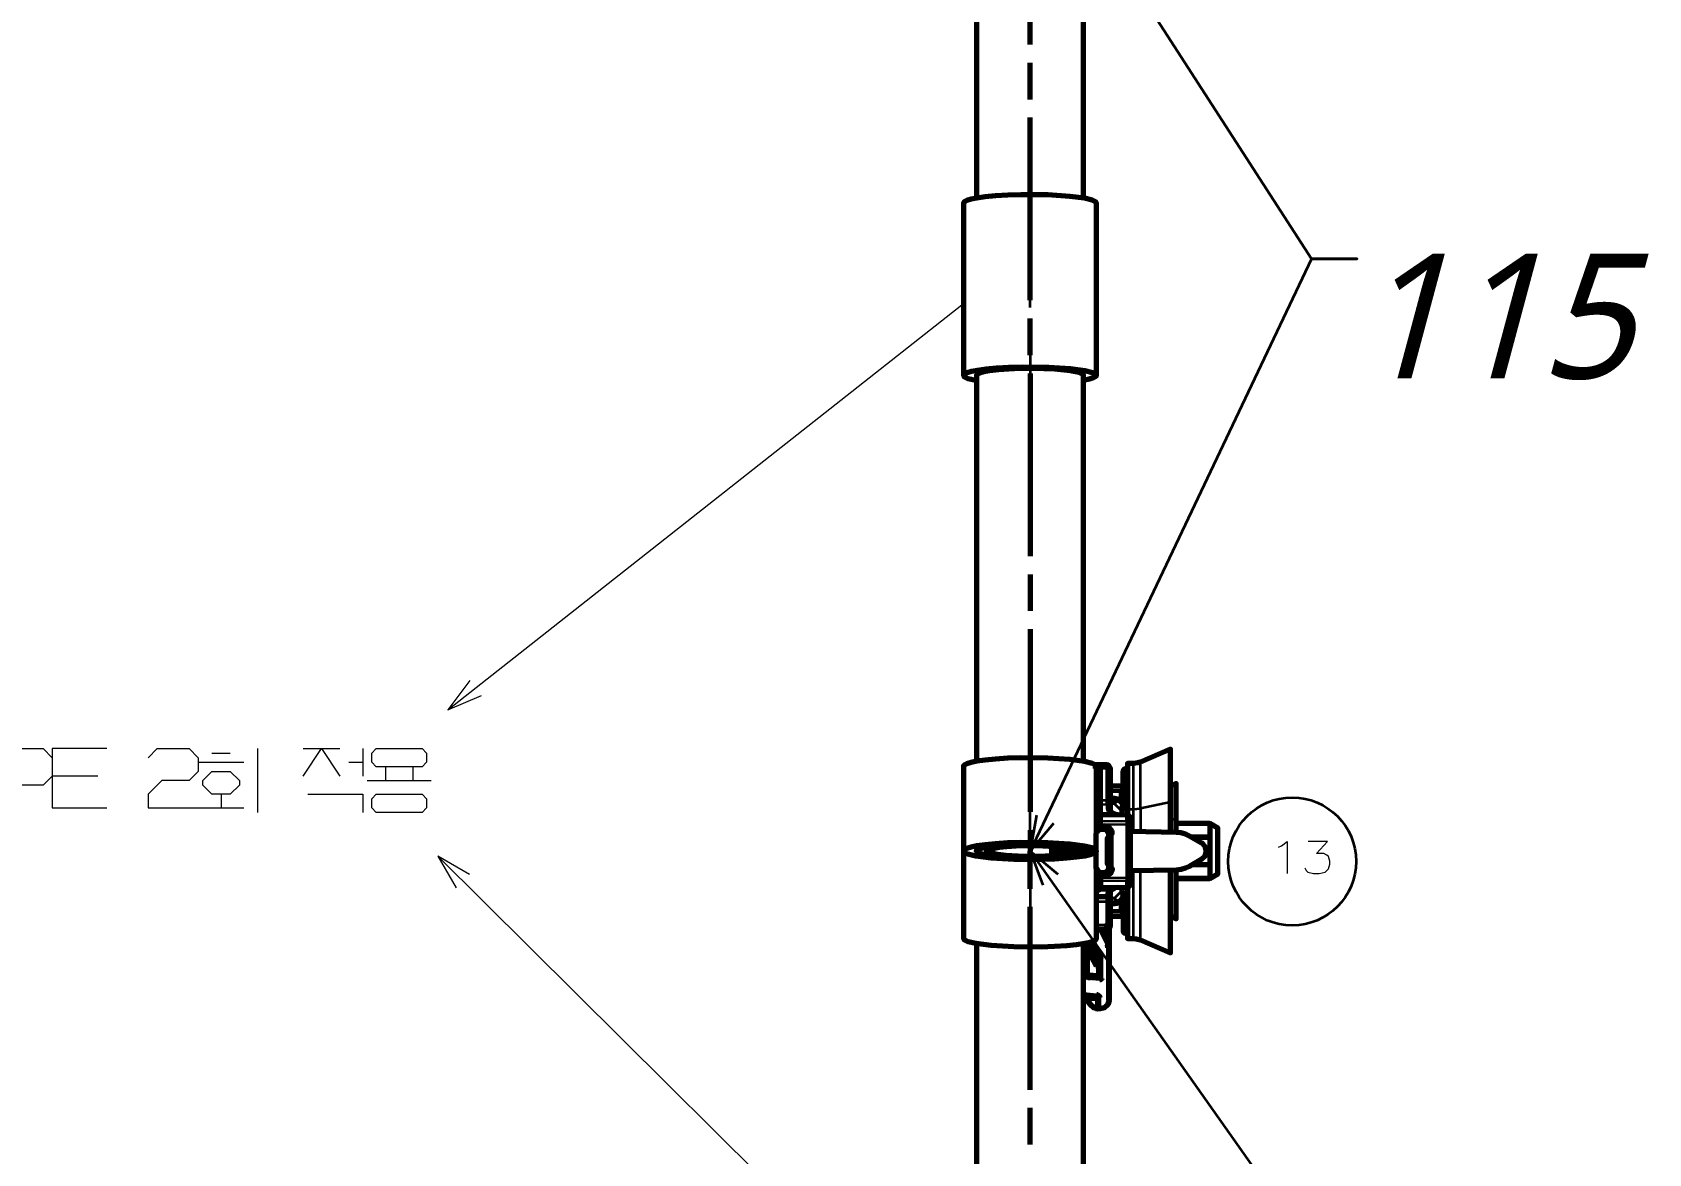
# Model space of a CAD drawing. Header units: millimetres. Extents: x 0 to 174, y 0 to 33.
# Drawn here: x 44.47 to 47.954, y 10.556 to 12.972 of the extents above; entities that cross this region are included whole.
import ezdxf

# ---------------------------------------------------------------- set-up
doc = ezdxf.new("R2010")
doc.units = ezdxf.units.MM
doc.layers.add('PDF_Geomertry', color=7, linetype='Continuous', true_color=0x405f80)
doc.layers.add('PDF_Text', color=7, linetype='Continuous')
doc.styles.add('PDF Lucida Handwriting Italic', font='')
doc.styles.get('PDF Lucida Handwriting Italic').set_extended_font_data('Lucida Handwriting', italic=True)

msp = doc.modelspace()

# ---------------------------------------------------------------- linework, layer by layer
at = {"layer": 'PDF_Geomertry', "color": 18, "lineweight": 35, "true_color": 0x260000}
for points in [[(46.6208, 13.4233), (47.2274, 12.4838), (47.3257, 12.4838), (47.2274, 12.4838), (46.6208, 11.2076), (47.2671, 10.2922), (47.3656, 10.2922), (47.2671, 10.2922), (46.6208, 8.9193)], [(46.6208, 12.9454), (46.6208, 13.3392)], [(46.6208, 12.8274), (46.6208, 12.906)], [(46.6208, 12.3942), (46.6208, 12.7879)], [(46.6208, 12.4968), (46.6208, 12.7674)], [(46.6208, 12.3788), (46.6208, 12.4575)], [(46.6208, 12.2761), (46.6208, 12.3549)], [(46.6208, 12.3393), (46.6208, 12.0689)], [(46.6208, 12.2368), (46.6208, 11.8431)], [(46.6208, 11.8036), (46.6208, 11.725)], [(46.6208, 11.6856), (46.6208, 11.2918)], [(46.6208, 11.3776), (46.6208, 11.5539)], [(46.6208, 11.1921), (46.6208, 11.3704)], [(46.6208, 11.2446), (46.6208, 11.3636)], [(46.6208, 11.2594), (46.6208, 11.3382)], [(46.635, 11.2851), (46.6208, 11.2076), (46.6718, 11.2676)], [(46.6208, 11.2525), (46.6208, 11.1738)], [(46.6208, 11.2201), (46.6208, 11.0439)], [(46.6813, 11.1574), (46.6208, 11.2076), (46.6481, 11.1338)], [(46.6208, 11.1265), (46.6208, 11.2051)], [(46.6208, 11.1528), (46.6208, 11.074)], [(46.6208, 11.1344), (46.6208, 11.0508)], [(46.6208, 10.6933), (46.6208, 11.0871)], [(46.6208, 11.0346), (46.6208, 10.8563)], [(46.6208, 10.5753), (46.6208, 10.654)]]:
    msp.add_lwpolyline(points, dxfattribs=at)
at = {"layer": 'PDF_Geomertry', "color": 3, "lineweight": 70}
for points in [[(46.6208, 12.9454), (46.6208, 13.3392)], [(46.6208, 12.8272), (46.6208, 12.906)], [(46.6208, 12.3942), (46.6208, 12.7879)], [(46.6208, 12.2761), (46.6208, 12.3549)], [(46.6208, 12.2368), (46.6208, 11.8431)], [(46.6208, 11.8036), (46.6208, 11.7249)], [(46.6208, 11.6856), (46.6208, 11.2918)], [(46.6208, 11.2525), (46.6208, 11.2076)]]:
    msp.add_lwpolyline(points, dxfattribs=at)
at = {"layer": 'PDF_Geomertry', "lineweight": 70}
for points in [[(46.7363, 12.6143), (46.7363, 13.2478), (46.7361, 13.2485), (46.7358, 13.2492), (46.7342, 13.2506), (46.7265, 13.2538), (46.7083, 13.2575), (46.6746, 13.2608), (46.6265, 13.2626), (46.6001, 13.2624), (46.5746, 13.2614), (46.5526, 13.2597), (46.5337, 13.2575), (46.5211, 13.2553), (46.5119, 13.2528), (46.5076, 13.2508), (46.5058, 13.2493), (46.5053, 13.2478), (46.5053, 12.6143)], [(46.7639, 12.2326), (46.7639, 12.6036), (46.7637, 12.6043), (46.7633, 12.605), (46.7618, 12.6065), (46.7547, 12.61), (46.7379, 12.614), (46.7064, 12.6182), (46.6589, 12.6212), (46.6013, 12.6217), (46.5726, 12.6208), (46.5461, 12.6192), (46.5242, 12.6171), (46.5058, 12.6144), (46.4936, 12.6119), (46.4847, 12.6093), (46.4804, 12.6071), (46.4783, 12.6053), (46.4776, 12.6036), (46.4776, 12.2326), (46.4785, 12.2344), (46.4807, 12.2364), (46.4853, 12.2385), (46.4946, 12.2413), (46.5072, 12.2438), (46.526, 12.2464), (46.5482, 12.2485), (46.575, 12.25), (46.6039, 12.2508), (46.6613, 12.2501), (46.7082, 12.2471), (46.7389, 12.2429), (46.7551, 12.2389), (46.7621, 12.2356), (46.7635, 12.234), (46.7637, 12.2332), (46.7639, 12.2325), (46.7636, 12.2318), (46.7632, 12.231), (46.7613, 12.2292), (46.7571, 12.2269), (46.7483, 12.2243), (46.7363, 12.2218)], [(46.4776, 12.2326), (46.4778, 12.2319), (46.4782, 12.2311), (46.4797, 12.2296), (46.4868, 12.2261), (46.5036, 12.2221), (46.5053, 12.2218)], [(46.7363, 11.4008), (46.7363, 12.2326), (46.7361, 12.2333), (46.7358, 12.234), (46.7342, 12.2354), (46.7265, 12.2386), (46.7083, 12.2422), (46.6746, 12.2457), (46.6265, 12.2474), (46.6001, 12.2472), (46.5746, 12.2462), (46.5526, 12.2446), (46.5337, 12.2424), (46.5211, 12.2401), (46.5119, 12.2376), (46.5076, 12.2356), (46.5058, 12.2342), (46.5053, 12.2326), (46.5053, 11.4008)], [(46.7639, 11.2457), (46.7639, 11.39), (46.7637, 11.3908), (46.7633, 11.3915), (46.7618, 11.3931), (46.7547, 11.3965), (46.7379, 11.4006), (46.7064, 11.4047), (46.6589, 11.4078), (46.6013, 11.4082), (46.5726, 11.4074), (46.5461, 11.4057), (46.5242, 11.4036), (46.5058, 11.401), (46.4936, 11.3985), (46.4847, 11.3957), (46.4804, 11.3936), (46.4783, 11.3918), (46.4776, 11.39), (46.4776, 11.2076), (46.4776, 11.019), (46.4778, 11.0183), (46.4782, 11.0175), (46.4797, 11.0161), (46.4869, 11.0128), (46.5043, 11.0088), (46.5368, 11.0046), (46.5857, 11.0018), (46.6446, 11.0015), (46.6733, 11.0025), (46.6999, 11.0042), (46.7211, 11.0064), (46.7388, 11.009), (46.7501, 11.0114), (46.7582, 11.014), (46.7619, 11.0161), (46.7633, 11.0175), (46.7639, 11.019), (46.7639, 11.1697)], [(46.9238, 11.2481), (46.9238, 11.3128), (46.9238, 11.4269), (46.8589, 11.3994), (46.8532, 11.3975), (46.8435, 11.3963), (46.831, 11.3963), (46.831, 11.2981), (46.831, 11.2858)], [(46.7561, 11.3931), (46.7685, 11.3931), (46.7724, 11.3931)], [(46.7717, 11.3908), (46.7714, 11.3908), (46.7561, 11.3908)], [(46.7729, 11.2888), (46.7729, 11.3083), (46.7729, 11.3176), (46.7729, 11.3853), (46.7729, 11.3931), (46.7618, 11.3931)], [(46.7864, 11.2993), (46.7893, 11.2988), (46.7918, 11.2971), (46.7936, 11.2947), (46.7942, 11.2919), (46.7942, 11.3008), (46.7942, 11.3175), (46.7942, 11.3853), (46.7897, 11.3924), (46.7863, 11.3931), (46.7729, 11.3931)], [(46.7942, 11.3479), (46.8168, 11.3479), (46.8178, 11.3481), (46.8186, 11.3483), (46.8194, 11.3488), (46.8203, 11.3494), (46.8208, 11.3501), (46.8215, 11.3519), (46.8217, 11.3529), (46.8217, 11.3799), (46.8231, 11.3833), (46.8256, 11.3847), (46.8267, 11.3849), (46.831, 11.3849)], [(46.8267, 11.3849), (46.8242, 11.3842), (46.8224, 11.3824), (46.8217, 11.3799), (46.8217, 11.3799), (46.8218, 11.3799), (46.8218, 11.3797), (46.8219, 11.3775), (46.8224, 11.3592), (46.8231, 11.2926)], [(46.8258, 11.3844), (46.8239, 11.384)], [(46.8172, 11.3456), (46.8172, 11.3469), (46.8172, 11.3471), (46.8172, 11.3471)], [(46.8222, 11.3026), (46.8222, 11.3024), (46.8222, 11.3349), (46.8174, 11.3349), (46.8174, 11.3164), (46.8207, 11.3099), (46.82, 11.3081), (46.82, 11.3074), (46.8204, 11.3064), (46.8218, 11.3044), (46.8222, 11.3024), (46.8219, 11.3063), (46.8207, 11.3099)], [(46.8222, 11.349), (46.8221, 11.3519), (46.8221, 11.3519)], [(46.8222, 11.3349), (46.8222, 11.3417)], [(46.9358, 11.2478), (46.9358, 11.2775), (46.9358, 11.3533), (46.9238, 11.3471)], [(46.7864, 11.3175), (46.7942, 11.3175)], [(46.7864, 11.3082), (46.7903, 11.3072), (46.7931, 11.3044), (46.7942, 11.3008)], [(46.8024, 11.2879), (46.7968, 11.2908)], [(46.8219, 11.2961), (46.8219, 11.3014), (46.8219, 11.3017), (46.8218, 11.3028), (46.821, 11.305), (46.8201, 11.3058), (46.82, 11.3054), (46.816, 11.2961)], [(46.7636, 11.259), (46.7685, 11.2613), (46.7728, 11.2618), (46.7728, 11.255), (46.7726, 11.254), (46.7726, 11.2539)], [(46.7729, 11.2864), (46.7639, 11.2863)], [(46.7729, 11.2618), (46.7729, 11.2658), (46.7729, 11.2728), (46.7729, 11.285), (46.7729, 11.2864), (46.8297, 11.2854), (46.8297, 11.2842), (46.8336, 11.2832), (46.8364, 11.2806), (46.8375, 11.2771)], [(46.7729, 11.1289), (46.8297, 11.13), (46.8336, 11.131), (46.8364, 11.1339), (46.8375, 11.1378), (46.8375, 11.1382), (46.8375, 11.1503), (46.8375, 11.2651), (46.8375, 11.2771), (46.8375, 11.2775), (46.8368, 11.2806), (46.8351, 11.2831), (46.8326, 11.2849), (46.8297, 11.2854)], [(46.7904, 11.2451), (46.7914, 11.2451), (46.7981, 11.2451), (46.7975, 11.2494), (46.7958, 11.2536), (46.7931, 11.2571), (46.7896, 11.2597), (46.7856, 11.2613), (46.7814, 11.2618), (46.7815, 11.2546), (46.7815, 11.254), (46.7815, 11.2539)], [(46.81, 11.2858), (46.8043, 11.2865), (46.7988, 11.2883)], [(46.8072, 11.286), (46.8031, 11.2875)], [(46.8374, 11.2775), (46.8372, 11.279)], [(47.0083, 11.2667), (47.0083, 11.1486), (46.9358, 11.1486), (47.0083, 11.1486), (47.0254, 11.1585), (47.0254, 11.2569), (47.0083, 11.2667), (46.9358, 11.2667)], [(46.7637, 11.1703), (46.7637, 11.2451)], [(46.7639, 11.1703), (46.7681, 11.1628), (46.7726, 11.1614), (46.7815, 11.1614), (46.789, 11.1656), (46.7904, 11.1703), (46.7904, 11.1778), (46.7894, 11.1789), (46.7878, 11.179), (46.7878, 11.2364), (46.7894, 11.2365), (46.7904, 11.2375), (46.7904, 11.2451), (46.7863, 11.2526), (46.7815, 11.2539), (46.7726, 11.2539), (46.7651, 11.2497), (46.7639, 11.2451)], [(46.7904, 11.1778), (46.7904, 11.1779), (46.7904, 11.1782), (46.7904, 11.2372), (46.7904, 11.2375)], [(46.8375, 11.1658), (46.9365, 11.1675), (46.9463, 11.1685), (46.9557, 11.1711), (46.9644, 11.1753), (46.9915, 11.191), (46.9983, 11.1976), (47.0013, 11.2067), (46.9993, 11.2161), (46.9932, 11.2233), (46.9915, 11.2244), (46.9644, 11.24), (46.9556, 11.2442), (46.9461, 11.2468), (46.9365, 11.2478), (46.8375, 11.2496)], [(46.9712, 11.2361), (47.0083, 11.2376), (46.9889, 11.2374), (46.9694, 11.2372)], [(46.7726, 11.1614), (46.7726, 11.1614), (46.7728, 11.1608), (46.7728, 11.1536), (46.7686, 11.154), (46.7631, 11.1567)], [(46.7729, 11.1536), (46.7729, 11.1496), (46.7729, 11.1425), (46.7729, 11.1303), (46.7729, 11.1289), (46.7639, 11.1292)], [(46.7904, 11.1703), (46.7981, 11.1703), (46.7976, 11.1661), (46.796, 11.1621), (46.7933, 11.1586), (46.7899, 11.1558), (46.7858, 11.1542), (46.7814, 11.1536), (46.7815, 11.1604), (46.7815, 11.1613), (46.7815, 11.1614)], [(46.7894, 11.1789), (46.7897, 11.1788), (46.7903, 11.1788), (46.7904, 11.1782)], [(46.831, 11.1286), (46.831, 11.0192), (46.8435, 11.0192), (46.8494, 11.0186), (46.8589, 11.016), (46.9238, 10.9883), (46.9238, 11.1674)], [(46.9238, 11.0682), (46.9358, 11.0619), (46.9358, 11.1675)], [(46.9712, 11.1793), (47.0083, 11.1778), (46.9889, 11.1779), (46.9694, 11.1782)], [(46.7639, 11.1257), (46.7729, 11.1256), (46.7639, 11.1208)], [(46.7639, 11.1094), (46.7864, 11.1097), (46.7886, 11.1101), (46.7926, 11.1128), (46.7942, 11.1172)], [(46.7729, 11.1265), (46.7729, 11.1256), (46.7968, 11.126), (46.8004, 11.1264)], [(46.7864, 11.1075), (46.7893, 11.1082), (46.7918, 11.1097), (46.7936, 11.1121), (46.7942, 11.1149), (46.7942, 11.1172), (46.7942, 11.1238), (46.7931, 11.1201), (46.7903, 11.1175), (46.7864, 11.1164)], [(46.7967, 11.1244), (46.8004, 11.1264), (46.8024, 11.1275)], [(46.7988, 11.1271), (46.8043, 11.1289), (46.81, 11.1296)], [(46.8201, 11.1094), (46.8215, 11.1114), (46.8219, 11.1138), (46.8219, 11.1138), (46.8219, 11.1192)], [(46.8231, 11.121), (46.8226, 11.0714), (46.8219, 11.0376), (46.8218, 11.0357), (46.8217, 11.0356), (46.8217, 11.0354), (46.8217, 11.0354), (46.8224, 11.0329), (46.8242, 11.0311), (46.8267, 11.0306)], [(46.8297, 11.1313), (46.8326, 11.1318), (46.8351, 11.1333), (46.8368, 11.1356), (46.8375, 11.1382)], [(46.7639, 11.039), (46.7863, 11.0392), (46.7903, 11.0403), (46.7931, 11.0432), (46.7942, 11.0471), (46.7942, 11.0479), (46.7942, 11.049), (46.7942, 11.0983), (46.7942, 11.1111)], [(46.7864, 11.0983), (46.7942, 11.0983)], [(46.8103, 11.0989), (46.8071, 11.0967), (46.8033, 11.096)], [(46.8207, 11.1054), (46.8174, 11.0989), (46.8174, 11.0806), (46.8222, 11.0806), (46.8222, 11.1131), (46.8222, 11.1128)], [(46.7863, 11.0392), (46.7864, 11.0482), (46.7864, 11.049), (46.7942, 11.049)], [(46.7942, 11.0657), (46.7964, 11.0669), (46.7989, 11.0674), (46.8168, 11.0674), (46.8178, 11.0674), (46.8186, 11.0671), (46.8194, 11.0665), (46.8203, 11.066), (46.8208, 11.0653), (46.8213, 11.0644), (46.8217, 11.0625), (46.8217, 11.0354), (46.8218, 11.0346), (46.8236, 11.0315), (46.8267, 11.0306), (46.831, 11.0306)], [(46.7946, 11.0678), (46.7981, 11.0676), (46.7988, 11.0676), (46.7988, 11.0676)], [(46.8222, 11.0806), (46.8222, 11.0736)], [(46.7915, 11.0414), (46.7915, 10.8874), (46.7914, 10.8853), (46.7882, 10.8764), (46.7811, 10.87), (46.7719, 10.8676), (46.7664, 10.8676), (46.7575, 10.8697), (46.7503, 10.876), (46.7363, 10.896)], [(46.7417, 11.0114), (46.7468, 10.9915), (46.7637, 10.9603)], [(46.7496, 11.0117), (46.7533, 11.0047)], [(46.7562, 11.0133), (46.7713, 10.9846), (46.7706, 10.9715)], [(46.789, 11.0081), (46.7821, 11.0214)], [(46.7864, 11.0393), (46.7907, 11.0406), (46.7936, 11.044)], [(46.7865, 11.0236), (46.7865, 11.0394)], [(46.5053, 11.0085), (46.5053, 10.2994), (46.5054, 10.2988), (46.5057, 10.2981), (46.5074, 10.2967), (46.5151, 10.2936), (46.534, 10.29), (46.5687, 10.2867), (46.6181, 10.2851), (46.645, 10.2854), (46.6706, 10.2865), (46.6924, 10.2882), (46.7106, 10.2904), (46.7225, 10.2926), (46.731, 10.2951), (46.7346, 10.2969), (46.7363, 10.2994), (46.7363, 11.0085)], [(46.741, 11.0094), (46.741, 10.9583), (46.741, 10.941), (46.7363, 10.9414)], [(46.7426, 11.0097), (46.7681, 10.9626), (46.7699, 10.9581), (46.7704, 10.9533), (46.7706, 10.9383), (46.7656, 10.9388), (46.7468, 10.9404)], [(46.7515, 11.0039), (46.7689, 10.9706)], [(46.7713, 10.9846), (46.7729, 10.98), (46.7736, 10.9751)], [(46.7886, 10.9989), (46.7882, 11.0031), (46.7867, 11.0071)], [(46.7906, 10.8874), (46.7906, 10.9989), (46.79, 11.0035), (46.7883, 11.0079)], [(46.79, 11.0104), (46.7892, 11.0093), (46.789, 11.0088), (46.789, 11.0081), (46.7908, 11.0036), (46.7914, 10.999)], [(46.7363, 10.9356), (46.7397, 10.9353), (46.74, 10.9353), (46.7403, 10.9353)], [(46.7397, 10.9353), (46.7404, 10.9353), (46.741, 10.9356), (46.7414, 10.936), (46.7417, 10.9364), (46.7419, 10.9371), (46.7419, 10.9408)], [(46.7514, 10.9342), (46.7457, 10.9347)], [(46.7756, 10.934), (46.7747, 10.9317), (46.7725, 10.9303), (46.7713, 10.9301)], [(46.7357, 10.8975), (46.7357, 10.8975), (46.736, 10.8971), (46.7414, 10.8892)], [(46.7367, 10.9006), (46.7375, 10.8979), (46.7367, 10.8978), (46.7364, 10.8978), (46.736, 10.8981)], [(46.7386, 10.8958), (46.7363, 10.8969)], [(46.7375, 10.8979), (46.7389, 10.8964)], [(46.7629, 10.8682), (46.7664, 10.8679), (46.7661, 10.8679), (46.766, 10.8681), (46.7657, 10.8685), (46.7653, 10.8693), (46.765, 10.8718), (46.7636, 10.8721)], [(46.7719, 10.8903), (46.7706, 10.8946), (46.7671, 10.8975), (46.7647, 10.8981)], [(46.7719, 10.8686), (46.769, 10.8699), (46.7681, 10.8725), (46.7681, 10.8719)], [(46.7721, 10.8686), (46.7719, 10.8686), (46.7719, 10.8706), (46.7689, 10.8712), (46.7682, 10.8721), (46.7681, 10.8724), (46.7681, 10.8725)], [(46.7664, 10.8679), (46.7713, 10.8681), (46.7714, 10.8681), (46.7714, 10.8681)]]:
    msp.add_lwpolyline(points, dxfattribs=at)
at = {"layer": 'PDF_Geomertry', "color": 7, "lineweight": 13}
for points in [[(45.3658, 11.5119), (46.4776, 12.3875)], [(45.4131, 11.575), (45.3658, 11.5119), (45.4382, 11.5429)], [(44.2667, 11.3004), (44.3257, 11.4285), (44.3356, 11.4285), (44.3946, 11.3004), (44.3946, 11.4285), (44.4931, 11.4285), (44.5128, 11.4088), (44.5128, 11.3693), (44.4931, 11.3497), (44.3946, 11.3497)], [(44.6308, 11.4285), (44.5128, 11.4285), (44.5128, 11.3004), (44.6308, 11.3004)], [(44.7194, 11.4088), (44.7392, 11.4285), (44.8081, 11.4285), (44.8276, 11.4088), (44.8276, 11.3792), (44.8081, 11.3596), (44.7489, 11.3596), (44.7194, 11.33), (44.7194, 11.3004), (44.8276, 11.3004), (44.9261, 11.3004)], [(44.8276, 11.3989), (44.9261, 11.3989)], [(44.8572, 11.4186), (44.8965, 11.4186)], [(44.9557, 11.4285), (44.9557, 11.2907)], [(45.054, 11.4285), (45.1328, 11.4285)], [(45.054, 11.3693), (45.0935, 11.4285), (45.1328, 11.3693)], [(45.1525, 11.3989), (45.1821, 11.3989)], [(45.1821, 11.4285), (45.1821, 11.3693)], [(44.6111, 11.3693), (44.5128, 11.3693)], [(45.1918, 11.3596), (45.3297, 11.3596)], [(45.2313, 11.389), (45.2313, 11.3596)], [(45.2903, 11.389), (45.2903, 11.3596)], [(44.8769, 11.33), (44.8769, 11.3004)], [(45.0639, 11.33), (45.1821, 11.33), (45.1821, 11.2907)], [(45.3439, 11.1964), (46.434, 10.1153)], [(45.4122, 11.1574), (45.3439, 11.1964), (45.3836, 11.1285)]]:
    msp.add_lwpolyline(points, dxfattribs=at)
for points in [[(45.2115, 11.4285), (45.31, 11.4285), (45.3199, 11.4186), (45.3199, 11.3989), (45.31, 11.389), (45.2115, 11.389), (45.2017, 11.3989), (45.2017, 11.4186), (45.2115, 11.4285)], [(44.8572, 11.3792), (44.8965, 11.3792), (44.9162, 11.3596), (44.9162, 11.3497), (44.8965, 11.33), (44.8572, 11.33), (44.8375, 11.3497), (44.8375, 11.3596), (44.8572, 11.3792)], [(45.2115, 11.33), (45.31, 11.33), (45.3199, 11.3201), (45.3199, 11.3004), (45.31, 11.2907), (45.2115, 11.2907), (45.2017, 11.3004), (45.2017, 11.3201), (45.2115, 11.33)]]:
    msp.add_lwpolyline(points, close=True, dxfattribs=at)
at = {"layer": 'PDF_Geomertry', "lineweight": 35}
for points in [[(46.831, 11.2981), (46.8435, 11.2981), (46.8435, 11.3963)], [(46.9238, 11.3128), (46.8589, 11.2996), (46.8589, 11.3994)], [(46.7639, 11.3175), (46.7729, 11.3176), (46.7864, 11.3175), (46.7864, 11.3853), (46.7942, 11.3853), (46.794, 11.3861), (46.7938, 11.3871), (46.7924, 11.3888), (46.7903, 11.39), (46.7864, 11.3908), (46.7864, 11.3882), (46.7864, 11.3853), (46.7729, 11.3853), (46.7639, 11.3853)], [(46.7864, 11.3908), (46.7863, 11.3925), (46.7863, 11.3929), (46.7863, 11.3931)], [(46.8267, 11.3849), (46.8269, 11.3789), (46.8279, 11.3049), (46.8281, 11.2737)], [(46.8172, 11.3456), (46.8207, 11.3465), (46.8218, 11.3476), (46.8222, 11.349), (46.8222, 11.3417), (46.8221, 11.3407), (46.8214, 11.3397), (46.8196, 11.3386), (46.8174, 11.3383), (46.8174, 11.3349), (46.7942, 11.3349)], [(46.7942, 11.3471), (46.8172, 11.3471), (46.8168, 11.3479)], [(46.7942, 11.3456), (46.8172, 11.3456), (46.8174, 11.3383), (46.7942, 11.3383)], [(46.8172, 11.3471), (46.8197, 11.3478), (46.8215, 11.3496), (46.8221, 11.3519), (46.8217, 11.3529)], [(46.7639, 11.3083), (46.7729, 11.3083), (46.7864, 11.3082), (46.7864, 11.2993), (46.7868, 11.2972), (46.7881, 11.2951), (46.7932, 11.2914), (46.7988, 11.2883), (46.7729, 11.2888), (46.7639, 11.2886)], [(46.7864, 11.3082), (46.7864, 11.3175)], [(46.7942, 11.3243), (46.8033, 11.3243), (46.8033, 11.3194), (46.8071, 11.3186), (46.8103, 11.3165), (46.8138, 11.32)], [(46.7942, 11.3194), (46.8033, 11.3194), (46.8031, 11.3189), (46.805, 11.3188), (46.8068, 11.3182), (46.8031, 11.309), (46.7942, 11.309)], [(46.8031, 11.309), (46.8031, 11.3189), (46.7942, 11.3189)], [(46.8033, 11.3243), (46.8068, 11.3239), (46.81, 11.3228), (46.8138, 11.32), (46.8174, 11.3164), (46.8139, 11.3129), (46.8103, 11.3165), (46.81, 11.316), (46.8031, 11.309), (46.816, 11.2961), (46.816, 11.2857)], [(46.8068, 11.3182), (46.8086, 11.3172), (46.81, 11.316), (46.8201, 11.3058), (46.8204, 11.3064), (46.8139, 11.3129)], [(46.816, 11.2961), (46.8219, 11.2961), (46.8219, 11.2856)], [(46.8222, 11.3024), (46.8219, 11.3017)], [(46.8435, 11.2494), (46.8435, 11.2981), (46.8513, 11.2985), (46.8589, 11.2996), (46.8589, 11.2492)], [(46.7639, 11.2728), (46.7729, 11.2728), (46.8297, 11.2722), (46.8297, 11.2842), (46.7729, 11.285), (46.7639, 11.2849)], [(46.7639, 11.2657), (46.7729, 11.2658), (46.8297, 11.2651), (46.8375, 11.2651), (46.8371, 11.2674), (46.8358, 11.2694), (46.8339, 11.2711), (46.8297, 11.2722), (46.8297, 11.271), (46.8297, 11.2693)], [(46.7728, 11.2618), (46.7729, 11.2618), (46.7814, 11.2618)], [(46.7728, 11.2539), (46.7728, 11.2539), (46.7728, 11.2539), (46.7728, 11.254), (46.7728, 11.254), (46.7728, 11.2546), (46.7728, 11.2563), (46.7729, 11.2618), (46.7729, 11.2563), (46.7729, 11.2546), (46.7731, 11.2539)], [(46.8297, 11.1461), (46.8297, 11.1481), (46.8297, 11.1503), (46.8297, 11.2651), (46.8297, 11.2674), (46.8297, 11.2693), (46.8344, 11.2685), (46.8364, 11.2672), (46.8369, 11.2665), (46.8374, 11.2658), (46.8375, 11.2651)], [(46.9238, 11.2746), (46.9358, 11.2775)], [(46.7903, 11.2367), (46.7904, 11.2372)], [(46.7981, 11.2451), (46.7981, 11.1703)], [(46.7731, 11.1614), (46.7731, 11.1614), (46.7731, 11.1614), (46.7731, 11.1614), (46.7729, 11.1613), (46.7729, 11.1608), (46.7729, 11.1592), (46.7729, 11.1536), (46.7728, 11.1592), (46.7728, 11.1608), (46.7728, 11.1614)], [(46.7814, 11.1536), (46.7729, 11.1536), (46.7728, 11.1536)], [(46.8435, 11.0192), (46.8435, 11.166)], [(46.8589, 11.016), (46.8589, 11.1663)], [(46.7639, 11.1497), (46.7729, 11.1496), (46.8297, 11.1503), (46.8375, 11.1503), (46.8364, 11.1465), (46.8346, 11.1449), (46.8324, 11.1436), (46.8297, 11.1432), (46.8297, 11.1443), (46.8297, 11.1461), (46.8326, 11.1464), (46.8351, 11.1474), (46.8361, 11.1479), (46.8375, 11.1503)], [(46.8297, 11.13), (46.8297, 11.1313), (46.8297, 11.1432), (46.7729, 11.1425), (46.7639, 11.1426)], [(46.7639, 11.1304), (46.7729, 11.1303), (46.8297, 11.1313)], [(46.7639, 11.1072), (46.7864, 11.1075), (46.7864, 11.1097), (46.7864, 11.1164), (46.7868, 11.1183), (46.7881, 11.1204), (46.7932, 11.124), (46.7968, 11.126), (46.7988, 11.1271), (46.7729, 11.1265), (46.7639, 11.1267)], [(46.816, 11.1297), (46.816, 11.1192), (46.8031, 11.1063), (46.8031, 11.0965), (46.7942, 11.0965)], [(46.8219, 11.1299), (46.8219, 11.1192), (46.816, 11.1192), (46.8201, 11.1096), (46.8201, 11.1094)], [(46.8281, 11.1417), (46.8271, 11.0419), (46.8267, 11.0306)], [(46.7639, 11.0489), (46.7864, 11.049), (46.7864, 11.0983), (46.7639, 11.0981)], [(46.7864, 11.0983), (46.7864, 11.1075)], [(46.8031, 11.1063), (46.81, 11.0993), (46.8201, 11.1094), (46.8204, 11.1089), (46.8139, 11.1024), (46.8103, 11.0989), (46.81, 11.0993), (46.8086, 11.0981), (46.8068, 11.0972), (46.8031, 11.1063), (46.7942, 11.1063)], [(46.8068, 11.0972), (46.805, 11.0967), (46.8031, 11.0965), (46.8033, 11.096), (46.7942, 11.096)], [(46.8033, 11.096), (46.8033, 11.091), (46.7942, 11.091)], [(46.8139, 11.1024), (46.8174, 11.0989), (46.8138, 11.0954), (46.8111, 11.0932), (46.8079, 11.0918), (46.8033, 11.091)], [(46.8138, 11.0954), (46.8103, 11.0989)], [(46.8219, 11.1138), (46.8222, 11.1131)], [(46.7942, 11.0806), (46.8174, 11.0806), (46.8174, 11.0771), (46.8196, 11.0767), (46.8214, 11.0756), (46.8221, 11.0747), (46.8222, 11.0736), (46.8222, 11.0664), (46.8218, 11.0676), (46.8207, 11.0688), (46.8172, 11.0699), (46.8172, 11.0685), (46.8172, 11.0683), (46.8172, 11.0683), (46.8197, 11.0676), (46.8215, 11.0658), (46.8221, 11.0633), (46.8217, 11.0625)], [(46.7942, 11.0771), (46.8174, 11.0771), (46.8172, 11.0699), (46.7942, 11.0699)], [(46.7942, 11.0683), (46.8172, 11.0683), (46.8168, 11.0674)], [(46.7988, 11.0676), (46.7989, 11.0674)], [(46.8222, 11.0664), (46.8221, 11.0635), (46.8221, 11.0633)], [(46.7472, 11.0143), (46.7515, 11.0039), (46.7515, 10.9932)], [(46.7582, 11.014), (46.7731, 10.9854), (46.7713, 10.9846)], [(46.7883, 11.0079), (46.7867, 11.0071), (46.77, 11.039)], [(46.7722, 11.039), (46.7883, 11.0079), (46.789, 11.0081)], [(46.7865, 11.0236), (46.7821, 11.0214), (46.7729, 11.039)], [(46.79, 11.0104), (46.7865, 11.0236), (46.7783, 11.0392)], [(46.7915, 10.8874), (46.7906, 10.8874), (46.7886, 10.8874), (46.7886, 10.9989), (46.7906, 10.9989), (46.7914, 10.999), (46.7914, 11.0413)], [(46.741, 10.9915), (46.7418, 10.9915), (46.7468, 10.9915), (46.7468, 10.9404)], [(46.7472, 11.0107), (46.7472, 11.0011)], [(46.7736, 10.9751), (46.7756, 10.9751), (46.7756, 10.934), (46.7736, 10.934), (46.7732, 10.9331), (46.7725, 10.9324), (46.7714, 10.9321), (46.7707, 10.9325), (46.771, 10.9344), (46.771, 10.9622), (46.7704, 10.9665), (46.7689, 10.9706), (46.77, 10.9713), (46.7704, 10.9714), (46.7706, 10.9714), (46.7706, 10.9715), (46.7706, 10.9715), (46.7533, 11.0047), (46.7515, 11.0039)], [(46.7731, 10.9854), (46.7749, 10.9804), (46.7756, 10.9751)], [(46.741, 10.9583), (46.7363, 10.9588)], [(46.771, 10.9344), (46.7729, 10.9344), (46.7729, 10.9622), (46.7736, 10.9751), (46.7736, 10.934), (46.7729, 10.9344), (46.7728, 10.9337), (46.7725, 10.9332), (46.7719, 10.9328), (46.7714, 10.9325), (46.771, 10.9344), (46.7515, 10.9361), (46.7515, 10.94)], [(46.7681, 10.9626), (46.7637, 10.9603), (46.7651, 10.9569), (46.7656, 10.9533)], [(46.7704, 10.9533), (46.7704, 10.9533), (46.7656, 10.9533), (46.7656, 10.9388)], [(46.771, 10.9622), (46.7729, 10.9622), (46.7724, 10.9669), (46.7706, 10.9715)], [(46.7363, 10.9351), (46.7714, 10.9321), (46.7714, 10.9319), (46.7713, 10.9301), (46.7363, 10.9332)], [(46.7714, 10.9325), (46.7711, 10.9325), (46.7707, 10.9325), (46.7514, 10.9342), (46.7514, 10.9347), (46.7515, 10.9361), (46.7472, 10.9367), (46.7469, 10.9354), (46.7465, 10.935), (46.7461, 10.9347), (46.7457, 10.9347), (46.7397, 10.9353)], [(46.7397, 10.9353), (46.7397, 10.9353)], [(46.7472, 10.9404), (46.7472, 10.9367), (46.7419, 10.9371)], [(46.7721, 10.8706), (46.7719, 10.8706), (46.7719, 10.8903), (46.7681, 10.8903), (46.7672, 10.8926), (46.7657, 10.8939), (46.7644, 10.8942), (46.7647, 10.8981), (46.7367, 10.9006), (46.7363, 10.9011)], [(46.7675, 10.8897), (46.7672, 10.8911), (46.7665, 10.8924), (46.7639, 10.8936), (46.7644, 10.8942), (46.7389, 10.8964), (46.7386, 10.8958)], [(46.7636, 10.8721), (46.7629, 10.8682), (46.7578, 10.87), (46.7506, 10.8761), (46.7414, 10.8892), (46.7446, 10.8914), (46.7538, 10.8785), (46.7506, 10.8761), (46.7503, 10.876)], [(46.7639, 10.8935), (46.7653, 10.8932), (46.7665, 10.8924), (46.7672, 10.8911), (46.7675, 10.8897), (46.7681, 10.8903), (46.7681, 10.8725), (46.7679, 10.8724), (46.7675, 10.8719), (46.7675, 10.8897), (46.7636, 10.8897), (46.7636, 10.8721), (46.7611, 10.8728), (46.7538, 10.8785)], [(46.765, 10.8718), (46.7675, 10.8719), (46.7678, 10.8704), (46.7688, 10.8692), (46.77, 10.8683), (46.7714, 10.8681), (46.7719, 10.8685), (46.7719, 10.8676)], [(46.7679, 10.8724), (46.7685, 10.8704), (46.7699, 10.869), (46.7719, 10.8685), (46.7721, 10.8686), (46.7812, 10.8711), (46.7881, 10.8778), (46.7906, 10.8869), (46.7906, 10.8874)], [(46.7721, 10.8686), (46.7721, 10.8706), (46.7811, 10.8733), (46.7872, 10.8804), (46.7886, 10.8874)], [(46.7664, 10.8676), (46.7664, 10.8679)]]:
    msp.add_lwpolyline(points, dxfattribs=at)
at = {"layer": 'PDF_Geomertry', "lineweight": 70}
for points in [[(46.4776, 11.2076), (46.4778, 11.2069), (46.4782, 11.2063), (46.4797, 11.2047), (46.4869, 11.2014), (46.5043, 11.1974), (46.5368, 11.1933), (46.5857, 11.1904), (46.6446, 11.1901), (46.6733, 11.1911), (46.6999, 11.1929), (46.7211, 11.195), (46.7388, 11.1976), (46.7501, 11.2001), (46.7582, 11.2028), (46.7619, 11.2047), (46.7633, 11.2063), (46.7639, 11.2076), (46.7637, 11.2085), (46.7633, 11.2092), (46.7618, 11.2107), (46.7547, 11.2142), (46.7379, 11.2182), (46.7064, 11.2224), (46.6589, 11.2254), (46.6013, 11.2258), (46.5726, 11.225), (46.5461, 11.2233), (46.5242, 11.2213), (46.5058, 11.2186), (46.4936, 11.2161), (46.4847, 11.2133), (46.4804, 11.2112), (46.4783, 11.2094)], [(46.5053, 11.2076), (46.5058, 11.2092), (46.5076, 11.2107), (46.5119, 11.2126), (46.5211, 11.2151), (46.5337, 11.2174), (46.5526, 11.2196), (46.5746, 11.2213), (46.6001, 11.2222), (46.6265, 11.2225), (46.6746, 11.2208), (46.7083, 11.2174), (46.7265, 11.2136), (46.7342, 11.2104), (46.7358, 11.209), (46.7361, 11.2083), (46.7363, 11.2076), (46.7361, 11.2083), (46.7358, 11.209), (46.7342, 11.2104), (46.7265, 11.2136), (46.7083, 11.2174), (46.6746, 11.2208), (46.6265, 11.2225), (46.6001, 11.2222), (46.5746, 11.2213), (46.5526, 11.2196), (46.5337, 11.2174), (46.5211, 11.2151), (46.5119, 11.2126), (46.5076, 11.2107), (46.5058, 11.2092)], [(46.7363, 11.2076), (46.7346, 11.2053), (46.731, 11.2033), (46.7225, 11.2008), (46.7106, 11.1986), (46.6924, 11.1964), (46.6706, 11.1947), (46.645, 11.1936), (46.6181, 11.1933), (46.5687, 11.1949), (46.534, 11.1982), (46.5151, 11.2018), (46.5074, 11.205), (46.5057, 11.2064), (46.5054, 11.2071), (46.5053, 11.2076), (46.5054, 11.2071), (46.5057, 11.2064), (46.5074, 11.205), (46.5151, 11.2018), (46.534, 11.1982), (46.5687, 11.1949), (46.6181, 11.1933), (46.645, 11.1936), (46.6706, 11.1947), (46.6924, 11.1964), (46.7106, 11.1986), (46.7225, 11.2008), (46.731, 11.2033), (46.7346, 11.2053)], [(46.7146, 11.2076), (46.7144, 11.2083), (46.7142, 11.2089), (46.7125, 11.2103), (46.7043, 11.2132), (46.6844, 11.2165), (46.6489, 11.2192), (46.6026, 11.2194), (46.58, 11.2185), (46.5601, 11.2168), (46.5457, 11.2149), (46.5351, 11.2126), (46.5299, 11.2107), (46.5276, 11.2092), (46.5269, 11.2076), (46.5269, 11.2074), (46.5272, 11.2068), (46.5278, 11.2061), (46.5299, 11.2049), (46.5394, 11.2018), (46.5621, 11.1986), (46.6008, 11.1963), (46.6485, 11.1965), (46.6701, 11.1978), (46.6886, 11.1996), (46.701, 11.2017), (46.7096, 11.2039), (46.7132, 11.2057)], [(46.7088, 11.2076), (46.7088, 11.2079), (46.7085, 11.2086), (46.7079, 11.2092), (46.7058, 11.2106), (46.6961, 11.2135), (46.6738, 11.2167), (46.6358, 11.2188), (46.5904, 11.2182), (46.5704, 11.2169), (46.5539, 11.215), (46.5432, 11.2131), (46.5361, 11.2107), (46.5336, 11.2092), (46.5328, 11.2076), (46.5329, 11.2074), (46.5331, 11.2068), (46.5336, 11.2061), (46.5357, 11.2049), (46.5457, 11.2019), (46.5689, 11.1989), (46.6079, 11.1968), (46.654, 11.1975), (46.6738, 11.199), (46.6899, 11.201), (46.6999, 11.2029), (46.7061, 11.2051), (46.7081, 11.2064)], [(46.5328, 11.2076), (46.5329, 11.2074), (46.5331, 11.2068), (46.5336, 11.2061), (46.5357, 11.2049), (46.5457, 11.2019), (46.5689, 11.1989), (46.6079, 11.1968), (46.654, 11.1975), (46.6738, 11.199), (46.6899, 11.201), (46.6999, 11.2029), (46.7061, 11.2051), (46.7081, 11.2064), (46.7088, 11.2076), (46.7088, 11.2079), (46.7085, 11.2086), (46.7079, 11.2092), (46.7058, 11.2106), (46.6961, 11.2135), (46.6738, 11.2167), (46.6358, 11.2188), (46.5904, 11.2182), (46.5704, 11.2169), (46.5539, 11.215), (46.5432, 11.2131), (46.5361, 11.2107), (46.5336, 11.2092)], [(46.7088, 11.2076), (46.7088, 11.2079), (46.7085, 11.2086), (46.7079, 11.2092), (46.7058, 11.2106), (46.6961, 11.2135), (46.6738, 11.2167), (46.6358, 11.2188), (46.5904, 11.2182), (46.5704, 11.2169), (46.5539, 11.215), (46.5432, 11.2131), (46.5361, 11.2107), (46.5336, 11.2092), (46.5328, 11.2076), (46.5329, 11.2074), (46.5331, 11.2068), (46.5336, 11.2061), (46.5357, 11.2049), (46.5457, 11.2019), (46.5689, 11.1989), (46.6079, 11.1968), (46.654, 11.1975), (46.6738, 11.199), (46.6899, 11.201), (46.6999, 11.2029), (46.7061, 11.2051), (46.7081, 11.2064)], [(46.8204, 11.1089), (46.8218, 11.111), (46.8222, 11.1131), (46.8219, 11.1092), (46.8207, 11.1054), (46.82, 11.1072), (46.82, 11.1081)], [(46.79, 11.0104), (46.791, 11.0047), (46.7914, 10.999), (46.791, 11.0047)], [(46.7446, 10.8914), (46.7636, 10.8897), (46.7639, 10.8935), (46.7639, 10.8936), (46.7386, 10.8958)]]:
    msp.add_lwpolyline(points, close=True, dxfattribs=at)
at = {"layer": 'PDF_Geomertry', "color": 18, "lineweight": 13, "true_color": 0x260000}
for points in [[(47.1562, 11.2157), (47.1629, 11.219), (47.1751, 11.2279), (47.1751, 11.159)], [(47.2129, 11.1713), (47.2163, 11.1657), (47.2196, 11.1624), (47.2318, 11.159), (47.244, 11.159), (47.2574, 11.1624), (47.264, 11.169), (47.2674, 11.179), (47.2674, 11.1857), (47.264, 11.1957), (47.2607, 11.199), (47.254, 11.2024), (47.2385, 11.2024), (47.2618, 11.2279), (47.2207, 11.2279)]]:
    msp.add_lwpolyline(points, dxfattribs=at)
at = {"layer": 'PDF_Geomertry', "color": 1, "lineweight": 70}
for points in [[(46.6208, 11.1264), (46.6208, 11.2051), (46.6208, 11.2076)], [(46.6208, 10.6933), (46.6208, 11.0871)], [(46.6208, 10.5753), (46.6208, 10.654)]]:
    msp.add_lwpolyline(points, dxfattribs=at)
at = {"layer": 'PDF_Geomertry', "color": 165, "lineweight": 70, "true_color": 0x5267a5}
msp.add_lwpolyline([(46.7637, 11.2076), (46.6622, 11.2076)], dxfattribs=at)
at = {"layer": 'PDF_Geomertry', "color": 18, "lineweight": 35, "true_color": 0x260000}
msp.add_circle((47.186, 11.1853), 0.1378, dxfattribs=at)

# ---------------------------------------------------------------- texts
at = {"layer": 'PDF_Text', "insert": (47.3185, 12.2222), "char_height": 0.26906, "attachment_point": 7, "style": 'PDF Lucida Handwriting Italic'}
msp.add_mtext('115', dxfattribs=at)

doc.saveas('drawing.dxf')
